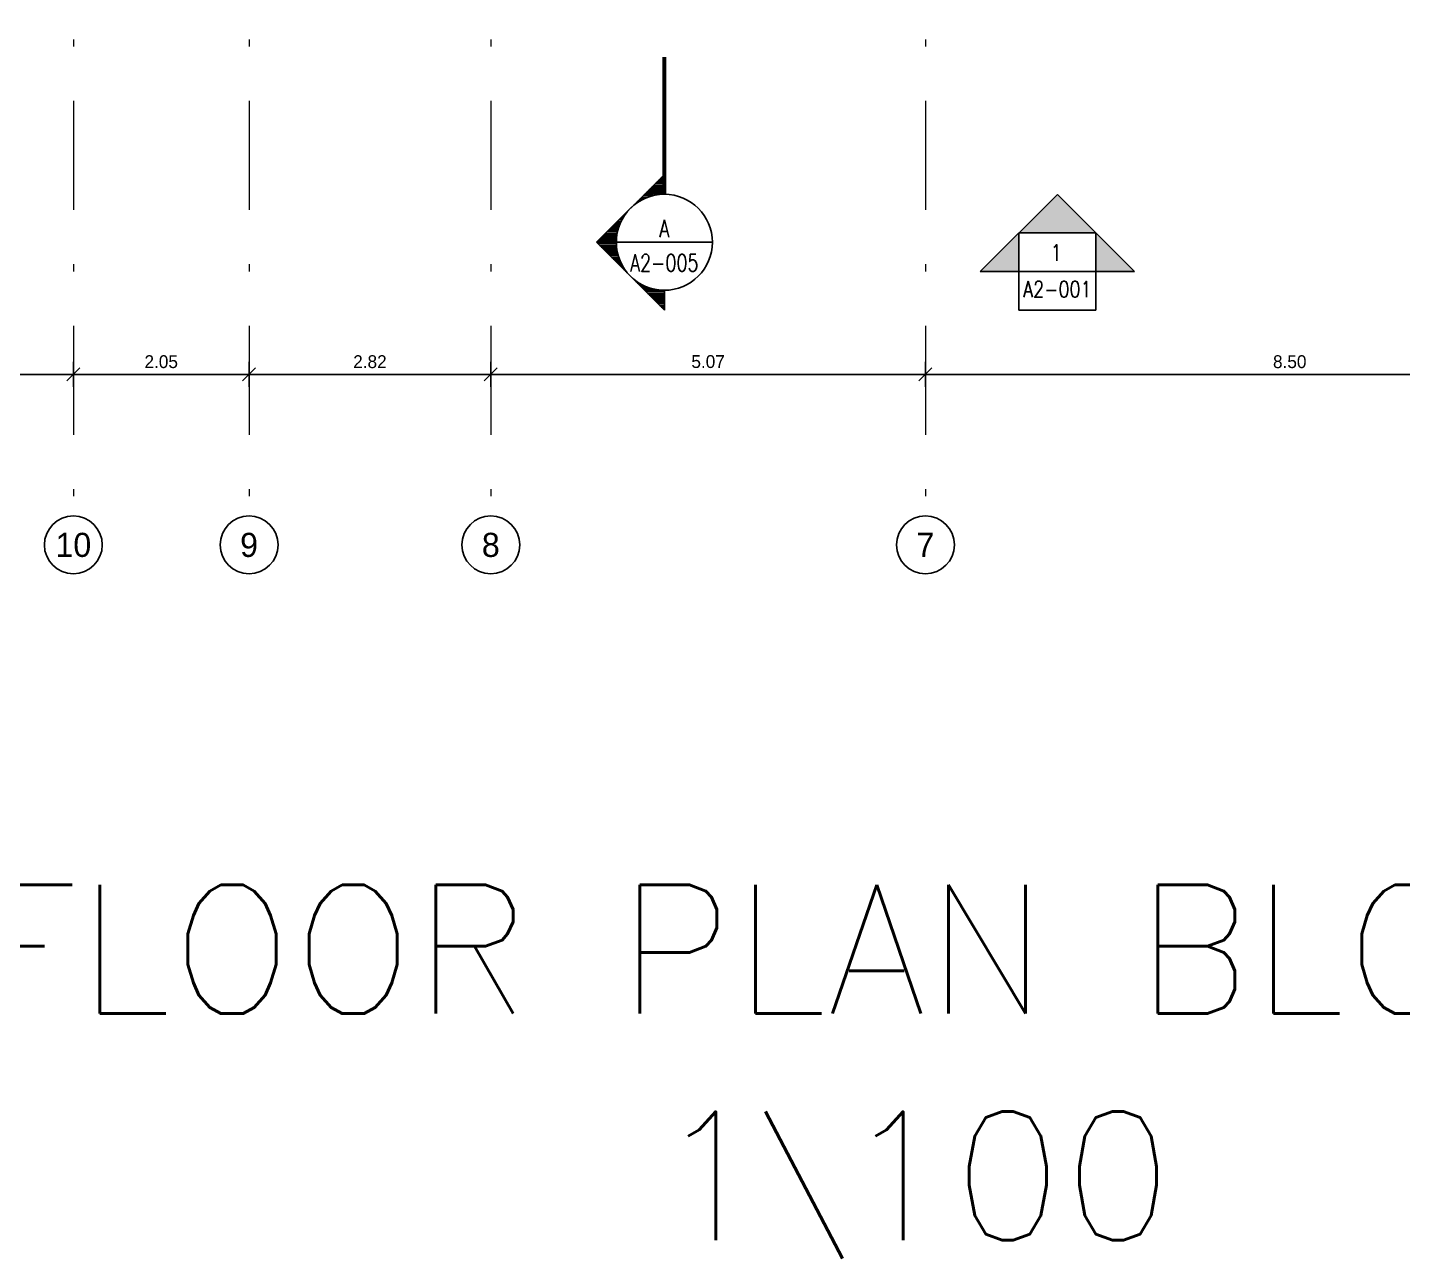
# Model space of a CAD drawing. Header units: metres. Extents: x 0 to 435, y 0 to 273.
# Drawn here: x 29.57 to 48.82, y 135.35 to 152.58 of the extents above; entities that cross this region are included whole.
import ezdxf
from ezdxf.enums import TextEntityAlignment as Align

# ---------------------------------------------------------------- set-up
doc = ezdxf.new("R2010")
doc.units = ezdxf.units.M
doc.header["$MEASUREMENT"] = 0
for name, pattern in [('B4-PLANS$0$DASHDOT', [25.4, 12.7, -6.35, 0, -6.35]), ('B4-PLANS$0$DOT2', [0.125, 0, -0.125]), ('B4-PLANS$0$PHANTOM2', [1.25, 0.625, -0.125, 0.125, -0.125, 0.125, -0.125])]:
    doc.linetypes.add(name, pattern=pattern)
doc.layers.get('0').update_dxf_attribs({"plot": 0})
for name, color, linetype in [('A-AXM', 4, 'Continuous'), ('A-EDM', 2, 'Continuous'), ('A-SYMB-50', 4, 'Continuous'), ('A-WL', 7, 'Continuous')]:
    doc.layers.add(name, color=color, linetype=linetype)
doc.layers.add('Dote', color=1, linetype='B4-PLANS$0$DASHDOT', lineweight=15)
doc.styles.add('B4-PLANS$0$AUC-2-5', font='romans.shx', dxfattribs={"width": 0.85})
doc.styles.add('B4-PLANS$0$RAJ-2-5', font='romans.shx', dxfattribs={"width": 0.85})
doc.styles.add('B4-PLANS$0$ROMANS', font='romans.shx')
doc.styles.add('B4-PLANS$0$S100', font='romans.shx', dxfattribs={"width": 0.9})
doc.styles.add('B4-PLANS$0$XA', font='XARAB.SHX')
doc.styles.add('B4-PLANS$0$XARAB', font='xarab.shx')
doc.dimstyles.new('B4-PLANS$0$DIM100', dxfattribs={"dimtxt": 0.15, "dimasz": 0.12, "dimexe": 0.1, "dimexo": 0, "dimgap": 0.05, "dimtad": 1, "dimzin": 3, "dimdsep": 46, "dimtxsty": 'B4-PLANS$0$XARAB', "dimblk": 'B4-PLANS$0$DTICK', "dimcen": 0.09, "dimclrd": 256, "dimclre": 4, "dimclrt": 3, "dimadec": 0, "dimazin": 3, "dimtfac": 1, "dimtix": 1, "dimtmove": 2, "dimatfit": 0, "dimldrblk": 'B4-PLANS$0$DTICK', "dimfxl": 0.15, "dimtolj": 1, "dimtzin": 3, "dimlwd": -3, "dimlwe": -3, "dimarcsym": 0})

# ---------------------------------------------------------------- blocks, each defined once
blk = doc.blocks.new('B4-PLANS$0$ACRU1')
at = {"color": 2}
blk.add_circle((0, 0), 600, dxfattribs=at)
at = {"style": 'B4-PLANS$0$ROMANS'}
blk.add_attdef('A', text='', height=450, dxfattribs=at).set_placement((0, 0), align=Align.MIDDLE)
blk = doc.blocks.new('B4-PLANS$0$DTICK')
for p, q in [((-1.21, 0), (1.21, 0)), ((0, 1.21), (0, -1.21))]:
    blk.add_line(p, q)
at = {"color": 3}
blk.add_line((-0.63, -0.63), (0.63, 0.63), dxfattribs=at)
blk = doc.blocks.new('*D149')
at = {"layer": 'A-EDM', "color": 4, "linetype": 'B4-PLANS$0$DOT2', "lineweight": -3, "transparency": 16777216}
for p, q in [((0.085, -24.585), (0.085, -24.485)), ((8.585, -24.585), (8.585, -24.485))]:
    blk.add_line(p, q, dxfattribs=at)
at = {"layer": 'A-EDM', "lineweight": -3, "transparency": 16777216}
blk.add_line((8.465, -24.585), (0.205, -24.585), dxfattribs=at)
at = {"layer": 'Defpoints', "color": 0, "transparency": 16777216}
for p in [(0.085, -24.585), (0.085, -24.585), (8.585, -24.585)]:
    blk.add_point(p, dxfattribs=at)
at = {"layer": 'A-EDM', "lineweight": -3, "transparency": 16777216, "xscale": 0.12, "yscale": 0.12, "zscale": 0.12, "rotation": 180}
blk.add_blockref('B4-PLANS$0$DTICK', (0.085, -24.585), dxfattribs=at)
at = {"layer": 'A-EDM', "lineweight": -3, "transparency": 16777216, "xscale": 0.12, "yscale": 0.12, "zscale": 0.12}
blk.add_blockref('B4-PLANS$0$DTICK', (8.585, -24.585), dxfattribs=at)
at = {"layer": 'A-EDM', "color": 3, "transparency": 16777216, "insert": (4.335, -24.437), "char_height": 0.15, "attachment_point": 5, "style": 'B4-PLANS$0$XARAB'}
blk.add_mtext('\\A1;8.50', dxfattribs=at)
blk = doc.blocks.new('*D150')
at = {"layer": 'A-EDM', "color": 4, "linetype": 'B4-PLANS$0$DOT2', "lineweight": -3, "transparency": 16777216}
for p, q in [((-4.985, -24.585), (-4.985, -24.485)), ((0.085, -24.585), (0.085, -24.485))]:
    blk.add_line(p, q, dxfattribs=at)
at = {"layer": 'A-EDM', "lineweight": -3, "transparency": 16777216}
blk.add_line((-0.035, -24.585), (-4.865, -24.585), dxfattribs=at)
at = {"layer": 'Defpoints', "color": 0, "transparency": 16777216}
for p in [(-4.985, -24.585), (-4.985, -24.585), (0.085, -24.585)]:
    blk.add_point(p, dxfattribs=at)
at = {"layer": 'A-EDM', "lineweight": -3, "transparency": 16777216, "xscale": 0.12, "yscale": 0.12, "zscale": 0.12, "rotation": 180}
blk.add_blockref('B4-PLANS$0$DTICK', (-4.985, -24.585), dxfattribs=at)
at = {"layer": 'A-EDM', "lineweight": -3, "transparency": 16777216, "xscale": 0.12, "yscale": 0.12, "zscale": 0.12}
blk.add_blockref('B4-PLANS$0$DTICK', (0.085, -24.585), dxfattribs=at)
at = {"layer": 'A-EDM', "color": 3, "transparency": 16777216, "insert": (-2.45, -24.436), "char_height": 0.15, "attachment_point": 5, "style": 'B4-PLANS$0$XARAB'}
blk.add_mtext('\\A1;5.07', dxfattribs=at)
blk = doc.blocks.new('*D151')
at = {"layer": 'A-EDM', "color": 4, "linetype": 'B4-PLANS$0$DOT2', "lineweight": -3, "transparency": 16777216}
for p, q in [((-7.805, -24.585), (-7.805, -24.485)), ((-4.985, -24.585), (-4.985, -24.485))]:
    blk.add_line(p, q, dxfattribs=at)
at = {"layer": 'A-EDM', "lineweight": -3, "transparency": 16777216}
blk.add_line((-5.105, -24.585), (-7.685, -24.585), dxfattribs=at)
at = {"layer": 'Defpoints', "color": 0, "transparency": 16777216}
for p in [(-7.805, -24.585), (-7.805, -24.585), (-4.985, -24.585)]:
    blk.add_point(p, dxfattribs=at)
at = {"layer": 'A-EDM', "lineweight": -3, "transparency": 16777216, "xscale": 0.12, "yscale": 0.12, "zscale": 0.12, "rotation": 180}
blk.add_blockref('B4-PLANS$0$DTICK', (-7.805, -24.585), dxfattribs=at)
at = {"layer": 'A-EDM', "lineweight": -3, "transparency": 16777216, "xscale": 0.12, "yscale": 0.12, "zscale": 0.12}
blk.add_blockref('B4-PLANS$0$DTICK', (-4.985, -24.585), dxfattribs=at)
at = {"layer": 'A-EDM', "color": 3, "transparency": 16777216, "insert": (-6.395, -24.437), "char_height": 0.15, "attachment_point": 5, "style": 'B4-PLANS$0$XARAB'}
blk.add_mtext('\\A1;2.82', dxfattribs=at)
blk = doc.blocks.new('*D152')
at = {"layer": 'A-EDM', "color": 4, "linetype": 'B4-PLANS$0$DOT2', "lineweight": -3, "transparency": 16777216}
for p, q in [((-9.855, -24.585), (-9.855, -24.485)), ((-7.805, -24.585), (-7.805, -24.485))]:
    blk.add_line(p, q, dxfattribs=at)
at = {"layer": 'A-EDM', "lineweight": -3, "transparency": 16777216}
blk.add_line((-7.925, -24.585), (-9.735, -24.585), dxfattribs=at)
at = {"layer": 'Defpoints', "color": 0, "transparency": 16777216}
for p in [(-9.855, -24.585), (-9.855, -24.585), (-7.805, -24.585)]:
    blk.add_point(p, dxfattribs=at)
at = {"layer": 'A-EDM', "lineweight": -3, "transparency": 16777216, "xscale": 0.12, "yscale": 0.12, "zscale": 0.12, "rotation": 180}
blk.add_blockref('B4-PLANS$0$DTICK', (-9.855, -24.585), dxfattribs=at)
at = {"layer": 'A-EDM', "lineweight": -3, "transparency": 16777216, "xscale": 0.12, "yscale": 0.12, "zscale": 0.12}
blk.add_blockref('B4-PLANS$0$DTICK', (-7.805, -24.585), dxfattribs=at)
at = {"layer": 'A-EDM', "color": 3, "transparency": 16777216, "insert": (-8.83, -24.437), "char_height": 0.15, "attachment_point": 5, "style": 'B4-PLANS$0$XARAB'}
blk.add_mtext('\\A1;2.05', dxfattribs=at)
blk = doc.blocks.new('*D153')
at = {"layer": 'A-EDM', "color": 4, "linetype": 'B4-PLANS$0$DOT2', "lineweight": -3, "transparency": 16777216}
for p, q in [((-15.775, -24.585), (-15.775, -24.485)), ((-9.855, -24.585), (-9.855, -24.485))]:
    blk.add_line(p, q, dxfattribs=at)
at = {"layer": 'A-EDM', "lineweight": -3, "transparency": 16777216}
blk.add_line((-9.975, -24.585), (-15.655, -24.585), dxfattribs=at)
at = {"layer": 'Defpoints', "color": 0, "transparency": 16777216}
for p in [(-15.775, -24.585), (-15.775, -24.585), (-9.855, -24.585)]:
    blk.add_point(p, dxfattribs=at)
at = {"layer": 'A-EDM', "lineweight": -3, "transparency": 16777216, "xscale": 0.12, "yscale": 0.12, "zscale": 0.12, "rotation": 180}
blk.add_blockref('B4-PLANS$0$DTICK', (-15.775, -24.585), dxfattribs=at)
at = {"layer": 'A-EDM', "lineweight": -3, "transparency": 16777216, "xscale": 0.12, "yscale": 0.12, "zscale": 0.12}
blk.add_blockref('B4-PLANS$0$DTICK', (-9.855, -24.585), dxfattribs=at)
at = {"layer": 'A-EDM', "color": 3, "transparency": 16777216, "insert": (-12.815, -24.437), "char_height": 0.15, "attachment_point": 5, "style": 'B4-PLANS$0$XARAB'}
blk.add_mtext('\\A1;5.92', dxfattribs=at)
blk = doc.blocks.new('B4-PLANS$0$Bk-Elevation_Dn')
h = blk.add_hatch(color=256)
h.paths.add_polyline_path([(-12.12, 12.12), (-6.06, 6.06), (-6.06, 12.12)])
h.paths.add_polyline_path([(-6.06, 6.06), (0, 0), (6.06, 6.06)])
h.paths.add_polyline_path([(12.12, 12.12), (6.06, 12.12), (6.06, 6.06)])
for p, q in [((-6.06, 6.06), (-6.06, 18.19)), ((-6.06, 18.19), (6.06, 18.19)), ((6.06, 6.06), (6.06, 18.19)), ((-12.12, 12.12), (0, 0)), ((-6.06, 12.12), (-12.12, 12.12)), ((-6.06, 12.12), (6.06, 12.12)), ((0, 0), (12.12, 12.12)), ((12.12, 12.12), (6.06, 12.12)), ((-6.06, 6.06), (6.06, 6.06))]:
    blk.add_line(p, q)
at = {"style": 'B4-PLANS$0$AUC-2-5'}
for tag, height, p in [('ID.', 3.17, (0, 14.9)), ('SHEET', 2.38, (0, 9.15))]:
    blk.add_attdef(tag, text='', height=height, dxfattribs=at).set_placement(p, align=Align.MIDDLE)
blk = doc.blocks.new('*X11')
at = {"color": 0}
for p, q in [((40550, 52798), (40550, 52950)), ((40575, 52803), (40575, 52975)), ((40600, 52807), (40600, 53000)), ((40625, 52810), (40625, 53025)), ((40650, 52813), (40650, 53050)), ((40675, 52814), (40675, 53075)), ((40700, 52815), (40700, 53100)), ((40725, 52815), (40725, 53084)), ((40750, 52813), (40750, 53059)), ((40775, 52811), (40775, 53034)), ((40800, 52808), (40800, 53009)), ((40825, 52804), (40825, 52984)), ((40850, 52800), (40850, 52959)), ((40875, 52794), (40875, 52934)), ((40350, 52718), (40350, 52750)), ((40375, 52732), (40375, 52775)), ((40400, 52745), (40400, 52800)), ((40425, 52757), (40425, 52825)), ((40450, 52767), (40450, 52850)), ((40475, 52776), (40475, 52875)), ((40500, 52784), (40500, 52900)), ((40525, 52791), (40525, 52925)), ((40900, 52787), (40900, 52909)), ((40925, 52779), (40925, 52884)), ((40950, 52770), (40950, 52859)), ((40975, 52761), (40975, 52834)), ((41000, 52749), (41000, 52809)), ((41025, 52737), (41025, 52784)), ((41050, 52724), (41050, 52759)), ((41075, 52709), (41075, 52734)), ((40150, 52542), (40150, 52550)), ((40175, 52573), (40175, 52575)), ((40200, 52600), (40200, 52600)), ((40225, 52625), (40225, 52625)), ((40250, 52647), (40250, 52650)), ((40275, 52667), (40275, 52675)), ((40300, 52686), (40300, 52700)), ((40325, 52703), (40325, 52725)), ((41100, 52693), (41100, 52709)), ((41125, 52675), (41125, 52684)), ((41150, 52655), (41150, 52659)), ((41175, 52633), (41175, 52634)), ((41225, 52583), (41225, 52584)), ((41250, 52554), (41250, 52559)), ((41275, 52521), (41275, 52534)), ((39950, 52115), (39950, 52350)), ((39975, 52115), (39975, 52375)), ((40000, 52115), (40000, 52400)), ((40025, 52282), (40025, 52425)), ((40050, 52363), (40050, 52450)), ((40075, 52421), (40075, 52475)), ((40100, 52468), (40100, 52500)), ((40125, 52507), (40125, 52525)), ((41300, 52483), (41300, 52509)), ((41325, 52439), (41325, 52484)), ((41350, 52386), (41350, 52459)), ((41375, 52316), (41375, 52434)), ((41400, 52195), (41400, 52409)), ((41425, 52115), (41425, 52384)), ((41450, 52115), (41450, 52359)), ((41475, 52115), (41475, 52334)), ((39750, 52115), (39750, 52150)), ((39775, 52115), (39775, 52175)), ((39800, 52115), (39800, 52200)), ((39825, 52115), (39825, 52225)), ((39850, 52115), (39850, 52250)), ((39875, 52115), (39875, 52275)), ((39900, 52115), (39900, 52300)), ((39925, 52115), (39925, 52325)), ((41500, 52115), (41500, 52309)), ((41525, 52115), (41525, 52284)), ((41550, 52115), (41550, 52259)), ((41575, 52115), (41575, 52234)), ((41600, 52115), (41600, 52209)), ((41625, 52115), (41625, 52184)), ((41650, 52115), (41650, 52159)), ((41675, 52115), (41675, 52134)), ((39725, 52115), (39725, 52125))]:
    blk.add_line(p, q, dxfattribs=at)
blk = doc.blocks.new('B4-PLANS$0$SRD')
for p, q in [((0, 792), (-792, 0)), ((0, 792), (0, 560)), ((-560, 0), (560, 0)), ((0, -792), (-792, 0)), ((0, -560), (0, -2160))]:
    blk.add_line(p, q)
blk.add_circle((0, 0), 560)
at = {"xscale": 0.8, "yscale": 0.8, "zscale": 0.8, "rotation": 90}
blk.add_blockref('*X11', (41692, -32564), dxfattribs=at)
at = {"style": 'B4-PLANS$0$S100', "width": 0.75, "flags": 12}
for tag, p in [('N', (0, 240)), ('SHEET', (0, -160))]:
    blk.add_attdef(tag, text='', height=200, dxfattribs=at).set_placement(p, align=Align.MIDDLE)
blk = doc.blocks.new('B4-PLANS$0$SYM')
at = {"layer": 'A-SYMB-50', "linetype": 'B4-PLANS$0$PHANTOM2', "lineweight": -3, "ltscale": 2, "const_width": 0.05, "elevation": 0}
blk.add_lwpolyline([(2.767, -20.596), (2.767, -22.196)], dxfattribs=at)
at = {"layer": 'A-SYMB-50', "linetype": 'B4-PLANS$0$PHANTOM2', "lineweight": -3, "ltscale": 2}
ref = blk.add_blockref('B4-PLANS$0$SRD', (2.767, -22.756, 0), dxfattribs=dict(at, xscale=-0.0009999999999763531, yscale=0.001000000000004775, zscale=0.001, rotation=180))
ref.add_attrib('N', 'A2-005', dxfattribs={"layer": '0', "height": 0.2, "style": 'B4-PLANS$0$S100', "width": 0.75, "flags": 12}).set_placement((2.767, -22.996, 0), align=Align.MIDDLE)
ref.add_attrib('SHEET', 'A', dxfattribs={"layer": '0', "height": 0.2, "style": 'B4-PLANS$0$S100', "width": 0.75, "flags": 12}).set_placement((2.767, -22.596, 0), align=Align.MIDDLE)
at = {"layer": 'A-SYMB-50'}
ref = blk.add_blockref('B4-PLANS$0$Bk-Elevation_Dn', (7.352, -22.198, 0), dxfattribs=dict(at, xscale=-0.07423693242890295, yscale=0.07423693242890295, zscale=0.07423693240877695, rotation=180))
ref.add_attrib('ID.', 'A2-001', dxfattribs={"layer": '0', "height": 0.1875, "rotation": 360, "style": 'B4-PLANS$0$RAJ-2-5', "width": 0.8}).set_placement((7.352, -23.304, 0), align=Align.MIDDLE)
ref.add_attrib('SHEET', '1', dxfattribs={"layer": '0', "height": 0.188, "rotation": 360, "style": 'B4-PLANS$0$RAJ-2-5', "width": 0.85}).set_placement((7.337, -22.877, 0), align=Align.MIDDLE)
blk = doc.blocks.new('B4-PLANS$0$AXES-B2')
at = {"layer": 'Dote', "ltscale": 0.1}
for p, q in [((-9.855, 10.085), (-9.855, -26.235)), ((-7.805, 10.085), (-7.805, -26.235)), ((-4.985, 10.085), (-4.985, -26.235)), ((0.085, 10.085), (0.085, -26.235))]:
    blk.add_line(p, q, dxfattribs=at)
at = {"layer": 'A-AXM'}
ref = blk.add_blockref('B4-PLANS$0$ACRU1', (-9.855, -26.573), dxfattribs=dict(at, xscale=-0.0005624999175779749, yscale=0.0005624997429549586, zscale=0.0005625000000080149, rotation=1.778695351006832e-05))
ref.add_attrib('A', '10', dxfattribs={"layer": '0', "height": 0.2812, "rotation": 0, "style": 'B4-PLANS$0$XA', "flags": 12}).set_placement((-9.855, -26.573), align=Align.MIDDLE)
ref = blk.add_blockref('B4-PLANS$0$ACRU1', (-7.805, -26.573), dxfattribs=dict(at, xscale=-0.0005624999175779749, yscale=0.0005624997429549586, zscale=0.0005625000000080149, rotation=1.778695351006832e-05))
ref.add_attrib('A', '9', dxfattribs={"layer": '0', "height": 0.281, "rotation": 0, "style": 'B4-PLANS$0$XA', "flags": 12}).set_placement((-7.805, -26.573), align=Align.MIDDLE)
ref = blk.add_blockref('B4-PLANS$0$ACRU1', (-4.985, -26.573), dxfattribs=dict(at, xscale=-0.0005624999175779749, yscale=0.0005624997429549586, zscale=0.0005625000000080149, rotation=1.778695351006832e-05))
ref.add_attrib('A', '8', dxfattribs={"layer": '0', "height": 0.281, "rotation": 0, "style": 'B4-PLANS$0$XA', "flags": 12}).set_placement((-4.985, -26.573), align=Align.MIDDLE)
ref = blk.add_blockref('B4-PLANS$0$ACRU1', (0.085, -26.573), dxfattribs=dict(at, xscale=-0.0005624999175779749, yscale=0.0005624997429549586, zscale=0.0005625000000080149, rotation=1.778695351006832e-05))
ref.add_attrib('A', '7', dxfattribs={"layer": '0', "height": 0.281, "rotation": 0, "style": 'B4-PLANS$0$XA', "flags": 12}).set_placement((0.085, -26.573), align=Align.MIDDLE)
at = {"layer": 'A-EDM'}
for base, p1, p2, picture, middle in [((-15.775, -24.585), (-9.855, -24.585), (-15.775, -24.585), '*D153', (-12.815, -24.437)), ((-9.855, -24.585), (-7.805, -24.585), (-9.855, -24.585), '*D152', (-8.83, -24.437)), ((-7.805, -24.585), (-4.985, -24.585), (-7.805, -24.585), '*D151', (-6.395, -24.437)), ((-4.985, -24.585), (0.085, -24.585), (-4.985, -24.585), '*D150', (-2.45, -24.436)), ((0.085, -24.585), (8.585, -24.585), (0.085, -24.585), '*D149', (4.335, -24.437))]:
    dim = blk.add_linear_dim(base=base, p1=p1, p2=p2, dimstyle='B4-PLANS$0$DIM100', override={"dimfxl": 0.15}, dxfattribs=at)
    dim.commit()
    dim.dimension.update_dxf_attribs({"geometry": picture, "text_midpoint": middle})

msp = doc.modelspace()

# ---------------------------------------------------------------- block references
at = {"layer": 'A-SYMB-50', "xscale": 1.2, "yscale": 1.2, "zscale": 1.2}
msp.add_blockref('B4-PLANS$0$SYM', (35.1649, 176.885, 0), dxfattribs=at)
at = {"layer": 'A-WL', "xscale": 1.2, "yscale": 1.2, "zscale": 1.2}
msp.add_blockref('B4-PLANS$0$AXES-B2', (42.0379, 177.2299), dxfattribs=at)

# ---------------------------------------------------------------- texts
at = {"layer": 'Defpoints', "style": 'B4-PLANS$0$ROMANS'}
for s, p in [('1ST FLOOR PLAN BLOCK (4)', (23.3298, 138.7814, 0)), ('1\\100', (38.3561, 135.6105, 0))]:
    msp.add_text(s, height=1.8, dxfattribs=at).set_placement(p)

doc.saveas('drawing.dxf')
